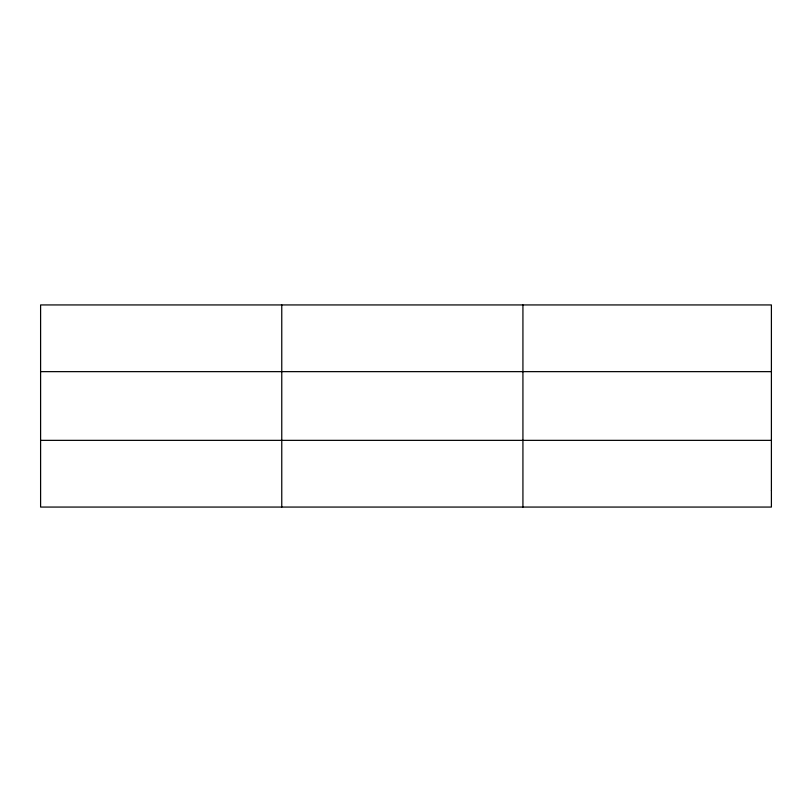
<?xml version="1.0" encoding="UTF-8"?>
<svg xmlns="http://www.w3.org/2000/svg" width="812" height="812" viewBox="0 0 812 812"><rect width="100%" height="100%" fill="white"/><g stroke="black" fill="none" stroke-linecap="round" stroke-linejoin="round"><path stroke-width="1.22" d="M281.764 304.936L281.764 507.064M522.928 304.936L522.928 507.064M40.6 371.642L771.4 371.642M40.6 440.358L771.4 440.358M771.4 490.387L771.4 507.064L40.6 507.064L40.6 304.936L771.4 304.936L771.4 490.387"/></g></svg>
